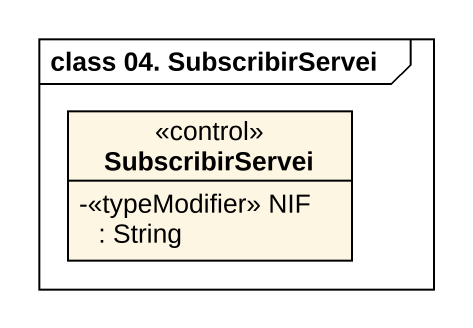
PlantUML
@startuml
mainframe class 04. SubscribirServei
hide circle
hide empty members
skinparam classAttributeIconSize 0
class SubscribirServei <<control>> {
  -<<typeModifier>> NIF : String
}
@enduml
